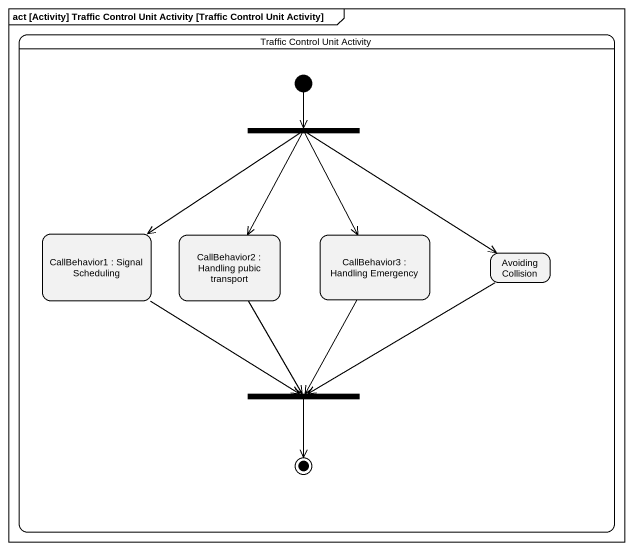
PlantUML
@startuml
mainframe act [Activity] Traffic Control Unit Activity [Traffic Control Unit Activity]
hide empty description
state "Traffic Control Unit Activity" as Traffic_Control_Unit {
  state fork1 <<fork>>
  state "CallBehavior1 : Signal Scheduling" as CallBehavior1
  state "CallBehavior2 : Handling pubic transport" as CallBehavior2
  state "CallBehavior3 : Handling Emergency" as CallBehavior3
  state "Avoiding Collision" as Avoiding_Collision
  state fork2 <<join>>
  [*] --> fork1
  fork2 --> [*]
}
fork1 --> CallBehavior1
fork1 --> CallBehavior2
fork1 --> CallBehavior3
fork1 --> Avoiding_Collision
CallBehavior1 --> fork2
CallBehavior2 --> fork2
CallBehavior3 --> fork2
Avoiding_Collision -left-> fork2
@enduml
